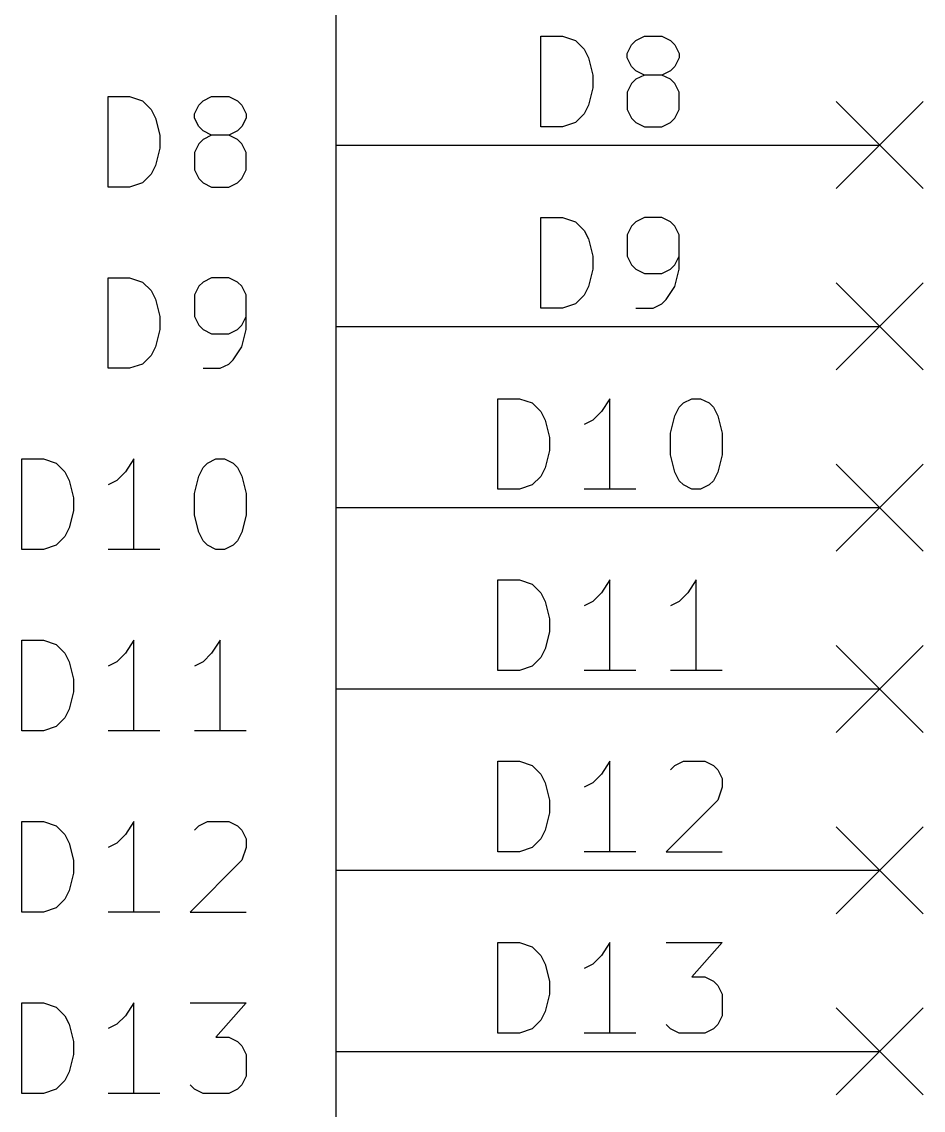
# Model space of a CAD drawing. Extents: x 0.4 to 11.3, y -7.9 to -0.4.
# Drawn here: x 6.127 to 6.624, y -2.732 to -2.132 of the extents above; entities that cross this region are included whole.
import ezdxf

# ---------------------------------------------------------------- set-up
doc = ezdxf.new("R2010")
doc.units = 0
doc.header["$MEASUREMENT"] = 0
for name, color, linetype in [('BLUE2', 5, 'CONTINUOUS'), ('CYAN2', 4, 'CONTINUOUS'), ('LYELLOW', 51, 'CONTINUOUS'), ('RED2', 1, 'CONTINUOUS'), ('RED3', 11, 'CONTINUOUS')]:
    doc.layers.add(name, color=color, linetype=linetype)

msp = doc.modelspace()

# ---------------------------------------------------------------- linework, layer by layer
at = {"layer": 'BLUE2', "linetype": 'CONTINUOUS'}
for p, q in [((6.576, -2.176), (6.624, -2.224)), ((6.624, -2.176), (6.576, -2.224)), ((6.576, -2.276), (6.624, -2.324)), ((6.624, -2.276), (6.576, -2.324)), ((6.576, -2.376), (6.624, -2.424)), ((6.624, -2.376), (6.576, -2.424)), ((6.576, -2.476), (6.624, -2.524)), ((6.624, -2.476), (6.576, -2.524)), ((6.576, -2.576), (6.624, -2.624)), ((6.624, -2.576), (6.576, -2.624)), ((6.576, -2.676), (6.624, -2.724)), ((6.624, -2.676), (6.576, -2.724))]:
    msp.add_line(p, q, dxfattribs=at)
at = {"layer": 'CYAN2', "linetype": 'CONTINUOUS'}
for p, q in [((6.17428, -2.22313), (6.17428, -2.17313)), ((6.17428, -2.17313), (6.18619, -2.17313)), ((6.17428, -2.22313), (6.17428, -2.17313)), ((6.17428, -2.17313), (6.18619, -2.17313)), ((6.18619, -2.17313), (6.19333, -2.17551)), ((6.18619, -2.17313), (6.19333, -2.17551)), ((6.22667, -2.17551), (6.23143, -2.17313)), ((6.22667, -2.17551), (6.23143, -2.17313)), ((6.23143, -2.17313), (6.24095, -2.17313)), ((6.23143, -2.17313), (6.24095, -2.17313)), ((6.24095, -2.17313), (6.24571, -2.17551)), ((6.24095, -2.17313), (6.24571, -2.17551)), ((6.19333, -2.17551), (6.19809, -2.18028)), ((6.19333, -2.17551), (6.19809, -2.18028)), ((6.22191, -2.18265), (6.22428, -2.17789)), ((6.22191, -2.18265), (6.22428, -2.17789)), ((6.22428, -2.17789), (6.22667, -2.17551)), ((6.22428, -2.17789), (6.22667, -2.17551)), ((6.24571, -2.17551), (6.24809, -2.17789)), ((6.24571, -2.17551), (6.24809, -2.17789)), ((6.24809, -2.17789), (6.25048, -2.18265)), ((6.24809, -2.17789), (6.25048, -2.18265)), ((6.19809, -2.18028), (6.20048, -2.18504)), ((6.19809, -2.18028), (6.20048, -2.18504)), ((6.20048, -2.18504), (6.20285, -2.19456)), ((6.20048, -2.18504), (6.20285, -2.19456)), ((6.22191, -2.18504), (6.22191, -2.18265)), ((6.22191, -2.18504), (6.22191, -2.18265)), ((6.22428, -2.1898), (6.22191, -2.18504)), ((6.22428, -2.1898), (6.22191, -2.18504)), ((6.25048, -2.18504), (6.24809, -2.1898)), ((6.25048, -2.18504), (6.24809, -2.1898)), ((6.25048, -2.18265), (6.25048, -2.18504)), ((6.25048, -2.18265), (6.25048, -2.18504)), ((6.22667, -2.19218), (6.22428, -2.1898)), ((6.22667, -2.19218), (6.22428, -2.1898)), ((6.24809, -2.1898), (6.24571, -2.19218)), ((6.24809, -2.1898), (6.24571, -2.19218)), ((6.20285, -2.19456), (6.20285, -2.2017)), ((6.20285, -2.19456), (6.20285, -2.2017)), ((6.22667, -2.19694), (6.22428, -2.19932)), ((6.22667, -2.19694), (6.22428, -2.19932)), ((6.23143, -2.19456), (6.22667, -2.19218)), ((6.23143, -2.19456), (6.22667, -2.19218)), ((6.23143, -2.19456), (6.22667, -2.19694)), ((6.23143, -2.19456), (6.22667, -2.19694)), ((6.24095, -2.19456), (6.23143, -2.19456)), ((6.24095, -2.19456), (6.23143, -2.19456)), ((6.24571, -2.19218), (6.24095, -2.19456)), ((6.24571, -2.19218), (6.24095, -2.19456)), ((6.24571, -2.19694), (6.24095, -2.19456)), ((6.24571, -2.19694), (6.24095, -2.19456)), ((6.24809, -2.19932), (6.24571, -2.19694)), ((6.24809, -2.19932), (6.24571, -2.19694)), ((6.20285, -2.2017), (6.20048, -2.21122)), ((6.20285, -2.2017), (6.20048, -2.21122)), ((6.22428, -2.19932), (6.22191, -2.20408)), ((6.22428, -2.19932), (6.22191, -2.20408)), ((6.25048, -2.20408), (6.24809, -2.19932)), ((6.25048, -2.20408), (6.24809, -2.19932)), ((6.22191, -2.20408), (6.22191, -2.21361)), ((6.22191, -2.20408), (6.22191, -2.21361)), ((6.25048, -2.21361), (6.25048, -2.20408)), ((6.25048, -2.21361), (6.25048, -2.20408)), ((6.20048, -2.21122), (6.19809, -2.21599)), ((6.20048, -2.21122), (6.19809, -2.21599)), ((6.22191, -2.21361), (6.22428, -2.21837)), ((6.22191, -2.21361), (6.22428, -2.21837)), ((6.24809, -2.21837), (6.25048, -2.21361)), ((6.24809, -2.21837), (6.25048, -2.21361)), ((6.19333, -2.22075), (6.18619, -2.22313)), ((6.19333, -2.22075), (6.18619, -2.22313)), ((6.19809, -2.21599), (6.19333, -2.22075)), ((6.19809, -2.21599), (6.19333, -2.22075)), ((6.22428, -2.21837), (6.22667, -2.22075)), ((6.22428, -2.21837), (6.22667, -2.22075)), ((6.22667, -2.22075), (6.23143, -2.22313)), ((6.22667, -2.22075), (6.23143, -2.22313)), ((6.24095, -2.22313), (6.24571, -2.22075)), ((6.24095, -2.22313), (6.24571, -2.22075)), ((6.24571, -2.22075), (6.24809, -2.21837)), ((6.24571, -2.22075), (6.24809, -2.21837)), ((6.18619, -2.22313), (6.17428, -2.22313)), ((6.18619, -2.22313), (6.17428, -2.22313)), ((6.23143, -2.22313), (6.24095, -2.22313)), ((6.23143, -2.22313), (6.24095, -2.22313)), ((6.17428, -2.32313), (6.17428, -2.27313)), ((6.17428, -2.27313), (6.18619, -2.27313)), ((6.17428, -2.32313), (6.17428, -2.27313)), ((6.17428, -2.27313), (6.18619, -2.27313)), ((6.18619, -2.27313), (6.19333, -2.27551)), ((6.18619, -2.27313), (6.19333, -2.27551)), ((6.19333, -2.27551), (6.19809, -2.28028)), ((6.19333, -2.27551), (6.19809, -2.28028)), ((6.22667, -2.27551), (6.22428, -2.27789)), ((6.22667, -2.27551), (6.22428, -2.27789)), ((6.23143, -2.27313), (6.22667, -2.27551)), ((6.23143, -2.27313), (6.22667, -2.27551)), ((6.24095, -2.27313), (6.23143, -2.27313)), ((6.24095, -2.27313), (6.23143, -2.27313)), ((6.24571, -2.27551), (6.24095, -2.27313)), ((6.24571, -2.27551), (6.24095, -2.27313)), ((6.24809, -2.27789), (6.24571, -2.27551)), ((6.24809, -2.27789), (6.24571, -2.27551)), ((6.19809, -2.28028), (6.20048, -2.28504)), ((6.19809, -2.28028), (6.20048, -2.28504)), ((6.22428, -2.27789), (6.22191, -2.28265)), ((6.22428, -2.27789), (6.22191, -2.28265)), ((6.25048, -2.28265), (6.24809, -2.27789)), ((6.25048, -2.28265), (6.24809, -2.27789)), ((6.20048, -2.28504), (6.20285, -2.29456)), ((6.20048, -2.28504), (6.20285, -2.29456)), ((6.22191, -2.28265), (6.22191, -2.29456)), ((6.22191, -2.28265), (6.22191, -2.29456)), ((6.25048, -2.3017), (6.25048, -2.28265)), ((6.25048, -2.3017), (6.25048, -2.28265)), ((6.20285, -2.29456), (6.20285, -2.3017)), ((6.20285, -2.29456), (6.20285, -2.3017)), ((6.22191, -2.29456), (6.22428, -2.29932)), ((6.22191, -2.29456), (6.22428, -2.29932)), ((6.22428, -2.29932), (6.22667, -2.3017)), ((6.22428, -2.29932), (6.22667, -2.3017)), ((6.24571, -2.3017), (6.24809, -2.29932)), ((6.24571, -2.3017), (6.24809, -2.29932)), ((6.24809, -2.29932), (6.25048, -2.29456)), ((6.24809, -2.29932), (6.25048, -2.29456)), ((6.20285, -2.3017), (6.20048, -2.31122)), ((6.20285, -2.3017), (6.20048, -2.31122)), ((6.22667, -2.3017), (6.23143, -2.30408)), ((6.22667, -2.3017), (6.23143, -2.30408)), ((6.23143, -2.30408), (6.24095, -2.30408)), ((6.23143, -2.30408), (6.24095, -2.30408)), ((6.24095, -2.30408), (6.24571, -2.3017)), ((6.24095, -2.30408), (6.24571, -2.3017)), ((6.24809, -2.31122), (6.25048, -2.3017)), ((6.24809, -2.31122), (6.25048, -2.3017)), ((6.20048, -2.31122), (6.19809, -2.31599)), ((6.20048, -2.31122), (6.19809, -2.31599)), ((6.24333, -2.31837), (6.24809, -2.31122)), ((6.24333, -2.31837), (6.24809, -2.31122)), ((6.19809, -2.31599), (6.19333, -2.32075)), ((6.19809, -2.31599), (6.19333, -2.32075)), ((6.18619, -2.32313), (6.17428, -2.32313)), ((6.18619, -2.32313), (6.17428, -2.32313)), ((6.19333, -2.32075), (6.18619, -2.32313)), ((6.19333, -2.32075), (6.18619, -2.32313)), ((6.22667, -2.32313), (6.23619, -2.32313)), ((6.22667, -2.32313), (6.23619, -2.32313)), ((6.23619, -2.32313), (6.24095, -2.32075)), ((6.23619, -2.32313), (6.24095, -2.32075)), ((6.24095, -2.32075), (6.24333, -2.31837)), ((6.24095, -2.32075), (6.24333, -2.31837)), ((6.12667, -2.42313), (6.12667, -2.37313)), ((6.12667, -2.37313), (6.13857, -2.37313)), ((6.12667, -2.42313), (6.12667, -2.37313)), ((6.12667, -2.37313), (6.13857, -2.37313)), ((6.13857, -2.37313), (6.14571, -2.37551)), ((6.13857, -2.37313), (6.14571, -2.37551)), ((6.14571, -2.37551), (6.15048, -2.38028)), ((6.14571, -2.37551), (6.15048, -2.38028)), ((6.18857, -2.37313), (6.18381, -2.38028)), ((6.18857, -2.37313), (6.18381, -2.38028)), ((6.18857, -2.42313), (6.18857, -2.37313)), ((6.18857, -2.42313), (6.18857, -2.37313)), ((6.22428, -2.38265), (6.22667, -2.37789)), ((6.22428, -2.38265), (6.22667, -2.37789)), ((6.22667, -2.37789), (6.22905, -2.37551)), ((6.22667, -2.37789), (6.22905, -2.37551)), ((6.22905, -2.37551), (6.23381, -2.37313)), ((6.22905, -2.37551), (6.23381, -2.37313)), ((6.23381, -2.37313), (6.23857, -2.37313)), ((6.23381, -2.37313), (6.23857, -2.37313)), ((6.23857, -2.37313), (6.24333, -2.37551)), ((6.23857, -2.37313), (6.24333, -2.37551)), ((6.24333, -2.37551), (6.24571, -2.37789)), ((6.24333, -2.37551), (6.24571, -2.37789)), ((6.24571, -2.37789), (6.24809, -2.38265)), ((6.24571, -2.37789), (6.24809, -2.38265)), ((6.15048, -2.38028), (6.15286, -2.38504)), ((6.15048, -2.38028), (6.15286, -2.38504)), ((6.18381, -2.38028), (6.17905, -2.38504)), ((6.18381, -2.38028), (6.17905, -2.38504)), ((6.22191, -2.39218), (6.22428, -2.38265)), ((6.22191, -2.39218), (6.22428, -2.38265)), ((6.24809, -2.38265), (6.25048, -2.39218)), ((6.24809, -2.38265), (6.25048, -2.39218)), ((6.15286, -2.38504), (6.15524, -2.39456)), ((6.15286, -2.38504), (6.15524, -2.39456)), ((6.17905, -2.38504), (6.17429, -2.38742)), ((6.17905, -2.38504), (6.17429, -2.38742)), ((6.15524, -2.39456), (6.15524, -2.4017)), ((6.15524, -2.39456), (6.15524, -2.4017)), ((6.22191, -2.40408), (6.22191, -2.39218)), ((6.22191, -2.40408), (6.22191, -2.39218)), ((6.25048, -2.39218), (6.25048, -2.40408)), ((6.25048, -2.39218), (6.25048, -2.40408)), ((6.15524, -2.4017), (6.15286, -2.41122)), ((6.15524, -2.4017), (6.15286, -2.41122)), ((6.22428, -2.41361), (6.22191, -2.40408)), ((6.22428, -2.41361), (6.22191, -2.40408)), ((6.25048, -2.40408), (6.24809, -2.41361)), ((6.25048, -2.40408), (6.24809, -2.41361)), ((6.15286, -2.41122), (6.15048, -2.41599)), ((6.15286, -2.41122), (6.15048, -2.41599)), ((6.22667, -2.41837), (6.22428, -2.41361)), ((6.22667, -2.41837), (6.22428, -2.41361)), ((6.24809, -2.41361), (6.24571, -2.41837)), ((6.24809, -2.41361), (6.24571, -2.41837)), ((6.15048, -2.41599), (6.14571, -2.42075)), ((6.15048, -2.41599), (6.14571, -2.42075)), ((6.22905, -2.42075), (6.22667, -2.41837)), ((6.22905, -2.42075), (6.22667, -2.41837)), ((6.24571, -2.41837), (6.24333, -2.42075)), ((6.24571, -2.41837), (6.24333, -2.42075)), ((6.13857, -2.42313), (6.12667, -2.42313)), ((6.13857, -2.42313), (6.12667, -2.42313)), ((6.14571, -2.42075), (6.13857, -2.42313)), ((6.14571, -2.42075), (6.13857, -2.42313)), ((6.20286, -2.42313), (6.17429, -2.42313)), ((6.20286, -2.42313), (6.17429, -2.42313)), ((6.23381, -2.42313), (6.22905, -2.42075)), ((6.23381, -2.42313), (6.22905, -2.42075)), ((6.23857, -2.42313), (6.23381, -2.42313)), ((6.23857, -2.42313), (6.23381, -2.42313)), ((6.24333, -2.42075), (6.23857, -2.42313)), ((6.24333, -2.42075), (6.23857, -2.42313)), ((6.12667, -2.52313), (6.12667, -2.47313)), ((6.12667, -2.47313), (6.13857, -2.47313)), ((6.12667, -2.52313), (6.12667, -2.47313)), ((6.12667, -2.47313), (6.13857, -2.47313)), ((6.13857, -2.47313), (6.14571, -2.47551)), ((6.13857, -2.47313), (6.14571, -2.47551)), ((6.18857, -2.47313), (6.18381, -2.48028)), ((6.18857, -2.47313), (6.18381, -2.48028)), ((6.18857, -2.52313), (6.18857, -2.47313)), ((6.18857, -2.52313), (6.18857, -2.47313)), ((6.23619, -2.47313), (6.23143, -2.48028)), ((6.23619, -2.47313), (6.23143, -2.48028)), ((6.23619, -2.52313), (6.23619, -2.47313)), ((6.23619, -2.52313), (6.23619, -2.47313)), ((6.14571, -2.47551), (6.15048, -2.48028)), ((6.14571, -2.47551), (6.15048, -2.48028)), ((6.15048, -2.48028), (6.15286, -2.48504)), ((6.15048, -2.48028), (6.15286, -2.48504)), ((6.15286, -2.48504), (6.15524, -2.49456)), ((6.15286, -2.48504), (6.15524, -2.49456)), ((6.17905, -2.48504), (6.17429, -2.48742)), ((6.17905, -2.48504), (6.17429, -2.48742)), ((6.18381, -2.48028), (6.17905, -2.48504)), ((6.18381, -2.48028), (6.17905, -2.48504)), ((6.22667, -2.48504), (6.22191, -2.48742)), ((6.22667, -2.48504), (6.22191, -2.48742)), ((6.23143, -2.48028), (6.22667, -2.48504)), ((6.23143, -2.48028), (6.22667, -2.48504)), ((6.15524, -2.49456), (6.15524, -2.5017)), ((6.15524, -2.49456), (6.15524, -2.5017)), ((6.15524, -2.5017), (6.15286, -2.51122)), ((6.15524, -2.5017), (6.15286, -2.51122)), ((6.15048, -2.51599), (6.14571, -2.52075)), ((6.15048, -2.51599), (6.14571, -2.52075)), ((6.15286, -2.51122), (6.15048, -2.51599)), ((6.15286, -2.51122), (6.15048, -2.51599)), ((6.14571, -2.52075), (6.13857, -2.52313)), ((6.14571, -2.52075), (6.13857, -2.52313)), ((6.13857, -2.52313), (6.12667, -2.52313)), ((6.13857, -2.52313), (6.12667, -2.52313)), ((6.20286, -2.52313), (6.17429, -2.52313)), ((6.20286, -2.52313), (6.17429, -2.52313)), ((6.25048, -2.52313), (6.22191, -2.52313)), ((6.25048, -2.52313), (6.22191, -2.52313)), ((6.12667, -2.62313), (6.12667, -2.57313)), ((6.12667, -2.57313), (6.13857, -2.57313)), ((6.12667, -2.62313), (6.12667, -2.57313)), ((6.12667, -2.57313), (6.13857, -2.57313)), ((6.13857, -2.57313), (6.14571, -2.57551)), ((6.13857, -2.57313), (6.14571, -2.57551)), ((6.14571, -2.57551), (6.15048, -2.58028)), ((6.14571, -2.57551), (6.15048, -2.58028)), ((6.18857, -2.57313), (6.18381, -2.58028)), ((6.18857, -2.57313), (6.18381, -2.58028)), ((6.18857, -2.62313), (6.18857, -2.57313)), ((6.18857, -2.62313), (6.18857, -2.57313)), ((6.22191, -2.57789), (6.22428, -2.57551)), ((6.22191, -2.57789), (6.22428, -2.57551)), ((6.22428, -2.57551), (6.22905, -2.57313)), ((6.22428, -2.57551), (6.22905, -2.57313)), ((6.22905, -2.57313), (6.24095, -2.57313)), ((6.22905, -2.57313), (6.24095, -2.57313)), ((6.24095, -2.57313), (6.24571, -2.57551)), ((6.24095, -2.57313), (6.24571, -2.57551)), ((6.24571, -2.57551), (6.24809, -2.57789)), ((6.24571, -2.57551), (6.24809, -2.57789)), ((6.15048, -2.58028), (6.15286, -2.58504)), ((6.15048, -2.58028), (6.15286, -2.58504)), ((6.18381, -2.58028), (6.17905, -2.58504)), ((6.18381, -2.58028), (6.17905, -2.58504)), ((6.24809, -2.57789), (6.25048, -2.58265)), ((6.24809, -2.57789), (6.25048, -2.58265)), ((6.15286, -2.58504), (6.15524, -2.59456)), ((6.15286, -2.58504), (6.15524, -2.59456)), ((6.17905, -2.58504), (6.17429, -2.58742)), ((6.17905, -2.58504), (6.17429, -2.58742)), ((6.25048, -2.58742), (6.24809, -2.59456)), ((6.25048, -2.58742), (6.24809, -2.59456)), ((6.25048, -2.58265), (6.25048, -2.58742)), ((6.25048, -2.58265), (6.25048, -2.58742)), ((6.15524, -2.59456), (6.15524, -2.6017)), ((6.15524, -2.59456), (6.15524, -2.6017)), ((6.24809, -2.59456), (6.21952, -2.62313)), ((6.24809, -2.59456), (6.21952, -2.62313)), ((6.15524, -2.6017), (6.15286, -2.61122)), ((6.15524, -2.6017), (6.15286, -2.61122)), ((6.15286, -2.61122), (6.15048, -2.61599)), ((6.15286, -2.61122), (6.15048, -2.61599)), ((6.15048, -2.61599), (6.14571, -2.62075)), ((6.15048, -2.61599), (6.14571, -2.62075)), ((6.13857, -2.62313), (6.12667, -2.62313)), ((6.13857, -2.62313), (6.12667, -2.62313)), ((6.14571, -2.62075), (6.13857, -2.62313)), ((6.14571, -2.62075), (6.13857, -2.62313)), ((6.20286, -2.62313), (6.17429, -2.62313)), ((6.20286, -2.62313), (6.17429, -2.62313)), ((6.21952, -2.62313), (6.25048, -2.62313)), ((6.21952, -2.62313), (6.25048, -2.62313)), ((6.12667, -2.72313), (6.12667, -2.67313)), ((6.12667, -2.67313), (6.13857, -2.67313)), ((6.12667, -2.72313), (6.12667, -2.67313)), ((6.12667, -2.67313), (6.13857, -2.67313)), ((6.13857, -2.67313), (6.14571, -2.67551)), ((6.13857, -2.67313), (6.14571, -2.67551)), ((6.14571, -2.67551), (6.15048, -2.68028)), ((6.14571, -2.67551), (6.15048, -2.68028)), ((6.18857, -2.67313), (6.18381, -2.68028)), ((6.18857, -2.67313), (6.18381, -2.68028)), ((6.18857, -2.72313), (6.18857, -2.67313)), ((6.18857, -2.72313), (6.18857, -2.67313)), ((6.21952, -2.67313), (6.25048, -2.67313)), ((6.21952, -2.67313), (6.25048, -2.67313)), ((6.25048, -2.67313), (6.23381, -2.69218)), ((6.25048, -2.67313), (6.23381, -2.69218)), ((6.15048, -2.68028), (6.15286, -2.68504)), ((6.15048, -2.68028), (6.15286, -2.68504)), ((6.18381, -2.68028), (6.17905, -2.68504)), ((6.18381, -2.68028), (6.17905, -2.68504)), ((6.15286, -2.68504), (6.15524, -2.69456)), ((6.15286, -2.68504), (6.15524, -2.69456)), ((6.17905, -2.68504), (6.17429, -2.68742)), ((6.17905, -2.68504), (6.17429, -2.68742)), ((6.15524, -2.69456), (6.15524, -2.7017)), ((6.15524, -2.69456), (6.15524, -2.7017)), ((6.23381, -2.69218), (6.24095, -2.69218)), ((6.23381, -2.69218), (6.24095, -2.69218)), ((6.24095, -2.69218), (6.24571, -2.69456)), ((6.24095, -2.69218), (6.24571, -2.69456)), ((6.24571, -2.69456), (6.24809, -2.69694)), ((6.24571, -2.69456), (6.24809, -2.69694)), ((6.15524, -2.7017), (6.15286, -2.71122)), ((6.15524, -2.7017), (6.15286, -2.71122)), ((6.24809, -2.69694), (6.25048, -2.7017)), ((6.24809, -2.69694), (6.25048, -2.7017)), ((6.25048, -2.7017), (6.25048, -2.71361)), ((6.25048, -2.7017), (6.25048, -2.71361)), ((6.15286, -2.71122), (6.15048, -2.71599)), ((6.15286, -2.71122), (6.15048, -2.71599)), ((6.25048, -2.71361), (6.24809, -2.71837)), ((6.25048, -2.71361), (6.24809, -2.71837)), ((6.15048, -2.71599), (6.14571, -2.72075)), ((6.15048, -2.71599), (6.14571, -2.72075)), ((6.22191, -2.72075), (6.21952, -2.71837)), ((6.22191, -2.72075), (6.21952, -2.71837)), ((6.24809, -2.71837), (6.24571, -2.72075)), ((6.24809, -2.71837), (6.24571, -2.72075)), ((6.13857, -2.72313), (6.12667, -2.72313)), ((6.13857, -2.72313), (6.12667, -2.72313)), ((6.14571, -2.72075), (6.13857, -2.72313)), ((6.14571, -2.72075), (6.13857, -2.72313)), ((6.20286, -2.72313), (6.17429, -2.72313)), ((6.20286, -2.72313), (6.17429, -2.72313)), ((6.22667, -2.72313), (6.22191, -2.72075)), ((6.22667, -2.72313), (6.22191, -2.72075)), ((6.24095, -2.72313), (6.22667, -2.72313)), ((6.24095, -2.72313), (6.22667, -2.72313)), ((6.24571, -2.72075), (6.24095, -2.72313)), ((6.24571, -2.72075), (6.24095, -2.72313))]:
    msp.add_line(p, q, dxfattribs=at)
at = {"layer": 'LYELLOW', "linetype": 'CONTINUOUS'}
msp.add_line((6.3, -1.45), (6.3, -6.05), dxfattribs=at)
at = {"layer": 'RED2', "linetype": 'CONTINUOUS'}
for p, q in [((6.3, -1.45), (6.3, -6.05)), ((6.3, -2.2), (6.6, -2.2)), ((6.3, -2.2), (6.6, -2.2)), ((6.3, -2.3), (6.6, -2.3)), ((6.3, -2.3), (6.6, -2.3)), ((6.3, -2.4), (6.6, -2.4)), ((6.3, -2.4), (6.6, -2.4)), ((6.3, -2.5), (6.6, -2.5)), ((6.3, -2.5), (6.6, -2.5)), ((6.3, -2.6), (6.6, -2.6)), ((6.3, -2.6), (6.6, -2.6)), ((6.3, -2.7), (6.6, -2.7)), ((6.3, -2.7), (6.6, -2.7))]:
    msp.add_line(p, q, dxfattribs=at)
at = {"layer": 'RED3', "linetype": 'CONTINUOUS'}
for p, q in [((6.41309, -2.18988), (6.41309, -2.13988)), ((6.41309, -2.13988), (6.425, -2.13988)), ((6.41309, -2.18988), (6.41309, -2.13988)), ((6.41309, -2.13988), (6.425, -2.13988)), ((6.425, -2.13988), (6.43214, -2.14226)), ((6.425, -2.13988), (6.43214, -2.14226)), ((6.43214, -2.14226), (6.43691, -2.14702)), ((6.43214, -2.14226), (6.43691, -2.14702)), ((6.46309, -2.14464), (6.46548, -2.14226)), ((6.46309, -2.14464), (6.46548, -2.14226)), ((6.46548, -2.14226), (6.47024, -2.13988)), ((6.46548, -2.14226), (6.47024, -2.13988)), ((6.47024, -2.13988), (6.47976, -2.13988)), ((6.47024, -2.13988), (6.47976, -2.13988)), ((6.47976, -2.13988), (6.48452, -2.14226)), ((6.47976, -2.13988), (6.48452, -2.14226)), ((6.48452, -2.14226), (6.48691, -2.14464)), ((6.48452, -2.14226), (6.48691, -2.14464)), ((6.43691, -2.14702), (6.43929, -2.15178)), ((6.43691, -2.14702), (6.43929, -2.15178)), ((6.46072, -2.1494), (6.46309, -2.14464)), ((6.46072, -2.1494), (6.46309, -2.14464)), ((6.46072, -2.15178), (6.46072, -2.1494)), ((6.46072, -2.15178), (6.46072, -2.1494)), ((6.48691, -2.14464), (6.48929, -2.1494)), ((6.48691, -2.14464), (6.48929, -2.1494)), ((6.48929, -2.1494), (6.48929, -2.15178)), ((6.48929, -2.1494), (6.48929, -2.15178)), ((6.43929, -2.15178), (6.44167, -2.16131)), ((6.43929, -2.15178), (6.44167, -2.16131)), ((6.46309, -2.15655), (6.46072, -2.15178)), ((6.46309, -2.15655), (6.46072, -2.15178)), ((6.48929, -2.15178), (6.48691, -2.15655)), ((6.48929, -2.15178), (6.48691, -2.15655)), ((6.44167, -2.16131), (6.44167, -2.16845)), ((6.44167, -2.16131), (6.44167, -2.16845)), ((6.46548, -2.15893), (6.46309, -2.15655)), ((6.46548, -2.15893), (6.46309, -2.15655)), ((6.47024, -2.16131), (6.46548, -2.15893)), ((6.47024, -2.16131), (6.46548, -2.15893)), ((6.47024, -2.16131), (6.46548, -2.16369)), ((6.47024, -2.16131), (6.46548, -2.16369)), ((6.47976, -2.16131), (6.47024, -2.16131)), ((6.47976, -2.16131), (6.47024, -2.16131)), ((6.48452, -2.15893), (6.47976, -2.16131)), ((6.48452, -2.15893), (6.47976, -2.16131)), ((6.48452, -2.16369), (6.47976, -2.16131)), ((6.48452, -2.16369), (6.47976, -2.16131)), ((6.48691, -2.15655), (6.48452, -2.15893)), ((6.48691, -2.15655), (6.48452, -2.15893)), ((6.46309, -2.16607), (6.46072, -2.17083)), ((6.46309, -2.16607), (6.46072, -2.17083)), ((6.46548, -2.16369), (6.46309, -2.16607)), ((6.46548, -2.16369), (6.46309, -2.16607)), ((6.48691, -2.16607), (6.48452, -2.16369)), ((6.48691, -2.16607), (6.48452, -2.16369)), ((6.48929, -2.17083), (6.48691, -2.16607)), ((6.48929, -2.17083), (6.48691, -2.16607)), ((6.44167, -2.16845), (6.43929, -2.17797)), ((6.44167, -2.16845), (6.43929, -2.17797)), ((6.46072, -2.17083), (6.46072, -2.18035)), ((6.46072, -2.17083), (6.46072, -2.18035)), ((6.48929, -2.18035), (6.48929, -2.17083)), ((6.48929, -2.18035), (6.48929, -2.17083)), ((6.43929, -2.17797), (6.43691, -2.18274)), ((6.43929, -2.17797), (6.43691, -2.18274)), ((6.43691, -2.18274), (6.43214, -2.1875)), ((6.43691, -2.18274), (6.43214, -2.1875)), ((6.46072, -2.18035), (6.46309, -2.18512)), ((6.46072, -2.18035), (6.46309, -2.18512)), ((6.46309, -2.18512), (6.46548, -2.1875)), ((6.46309, -2.18512), (6.46548, -2.1875)), ((6.48452, -2.1875), (6.48691, -2.18512)), ((6.48452, -2.1875), (6.48691, -2.18512)), ((6.48691, -2.18512), (6.48929, -2.18035)), ((6.48691, -2.18512), (6.48929, -2.18035)), ((6.425, -2.18988), (6.41309, -2.18988)), ((6.425, -2.18988), (6.41309, -2.18988)), ((6.43214, -2.1875), (6.425, -2.18988)), ((6.43214, -2.1875), (6.425, -2.18988)), ((6.46548, -2.1875), (6.47024, -2.18988)), ((6.46548, -2.1875), (6.47024, -2.18988)), ((6.47024, -2.18988), (6.47976, -2.18988)), ((6.47024, -2.18988), (6.47976, -2.18988)), ((6.47976, -2.18988), (6.48452, -2.1875)), ((6.47976, -2.18988), (6.48452, -2.1875)), ((6.41309, -2.28988), (6.41309, -2.23988)), ((6.41309, -2.23988), (6.425, -2.23988)), ((6.41309, -2.28988), (6.41309, -2.23988)), ((6.41309, -2.23988), (6.425, -2.23988)), ((6.425, -2.23988), (6.43214, -2.24226)), ((6.425, -2.23988), (6.43214, -2.24226)), ((6.43214, -2.24226), (6.43691, -2.24702)), ((6.43214, -2.24226), (6.43691, -2.24702)), ((6.46309, -2.24464), (6.46072, -2.2494)), ((6.46309, -2.24464), (6.46072, -2.2494)), ((6.46548, -2.24226), (6.46309, -2.24464)), ((6.46548, -2.24226), (6.46309, -2.24464)), ((6.47024, -2.23988), (6.46548, -2.24226)), ((6.47024, -2.23988), (6.46548, -2.24226)), ((6.47976, -2.23988), (6.47024, -2.23988)), ((6.47976, -2.23988), (6.47024, -2.23988)), ((6.48452, -2.24226), (6.47976, -2.23988)), ((6.48452, -2.24226), (6.47976, -2.23988)), ((6.48691, -2.24464), (6.48452, -2.24226)), ((6.48691, -2.24464), (6.48452, -2.24226)), ((6.48929, -2.2494), (6.48691, -2.24464)), ((6.48929, -2.2494), (6.48691, -2.24464)), ((6.43691, -2.24702), (6.43929, -2.25178)), ((6.43691, -2.24702), (6.43929, -2.25178)), ((6.43929, -2.25178), (6.44167, -2.26131)), ((6.43929, -2.25178), (6.44167, -2.26131)), ((6.46072, -2.2494), (6.46072, -2.26131)), ((6.46072, -2.2494), (6.46072, -2.26131)), ((6.48929, -2.26845), (6.48929, -2.2494)), ((6.48929, -2.26845), (6.48929, -2.2494)), ((6.44167, -2.26131), (6.44167, -2.26845)), ((6.44167, -2.26131), (6.44167, -2.26845)), ((6.46072, -2.26131), (6.46309, -2.26607)), ((6.46072, -2.26131), (6.46309, -2.26607)), ((6.48691, -2.26607), (6.48929, -2.26131)), ((6.48691, -2.26607), (6.48929, -2.26131)), ((6.44167, -2.26845), (6.43929, -2.27797)), ((6.44167, -2.26845), (6.43929, -2.27797)), ((6.46309, -2.26607), (6.46548, -2.26845)), ((6.46309, -2.26607), (6.46548, -2.26845)), ((6.46548, -2.26845), (6.47024, -2.27083)), ((6.46548, -2.26845), (6.47024, -2.27083)), ((6.47976, -2.27083), (6.48452, -2.26845)), ((6.47976, -2.27083), (6.48452, -2.26845)), ((6.48452, -2.26845), (6.48691, -2.26607)), ((6.48452, -2.26845), (6.48691, -2.26607)), ((6.48691, -2.27797), (6.48929, -2.26845)), ((6.48691, -2.27797), (6.48929, -2.26845)), ((6.47024, -2.27083), (6.47976, -2.27083)), ((6.47024, -2.27083), (6.47976, -2.27083)), ((6.43929, -2.27797), (6.43691, -2.28274)), ((6.43929, -2.27797), (6.43691, -2.28274)), ((6.48214, -2.28512), (6.48691, -2.27797)), ((6.48214, -2.28512), (6.48691, -2.27797)), ((6.43214, -2.2875), (6.425, -2.28988)), ((6.43214, -2.2875), (6.425, -2.28988)), ((6.43691, -2.28274), (6.43214, -2.2875)), ((6.43691, -2.28274), (6.43214, -2.2875)), ((6.475, -2.28988), (6.47976, -2.2875)), ((6.475, -2.28988), (6.47976, -2.2875)), ((6.47976, -2.2875), (6.48214, -2.28512)), ((6.47976, -2.2875), (6.48214, -2.28512)), ((6.425, -2.28988), (6.41309, -2.28988)), ((6.425, -2.28988), (6.41309, -2.28988)), ((6.46548, -2.28988), (6.475, -2.28988)), ((6.46548, -2.28988), (6.475, -2.28988)), ((6.38928, -2.38988), (6.38928, -2.33988)), ((6.38928, -2.33988), (6.40119, -2.33988)), ((6.38928, -2.38988), (6.38928, -2.33988)), ((6.38928, -2.33988), (6.40119, -2.33988)), ((6.40119, -2.33988), (6.40833, -2.34226)), ((6.40119, -2.33988), (6.40833, -2.34226)), ((6.45119, -2.33988), (6.44643, -2.34702)), ((6.45119, -2.33988), (6.44643, -2.34702)), ((6.45119, -2.38988), (6.45119, -2.33988)), ((6.45119, -2.38988), (6.45119, -2.33988)), ((6.49167, -2.34226), (6.49643, -2.33988)), ((6.49167, -2.34226), (6.49643, -2.33988)), ((6.49643, -2.33988), (6.50119, -2.33988)), ((6.49643, -2.33988), (6.50119, -2.33988)), ((6.50119, -2.33988), (6.50595, -2.34226)), ((6.50119, -2.33988), (6.50595, -2.34226)), ((6.40833, -2.34226), (6.41309, -2.34702)), ((6.40833, -2.34226), (6.41309, -2.34702)), ((6.41309, -2.34702), (6.41548, -2.35178)), ((6.41309, -2.34702), (6.41548, -2.35178)), ((6.44643, -2.34702), (6.44167, -2.35178)), ((6.44643, -2.34702), (6.44167, -2.35178)), ((6.4869, -2.3494), (6.48928, -2.34464)), ((6.4869, -2.3494), (6.48928, -2.34464)), ((6.48928, -2.34464), (6.49167, -2.34226)), ((6.48928, -2.34464), (6.49167, -2.34226)), ((6.50595, -2.34226), (6.50833, -2.34464)), ((6.50595, -2.34226), (6.50833, -2.34464)), ((6.50833, -2.34464), (6.51071, -2.3494)), ((6.50833, -2.34464), (6.51071, -2.3494)), ((6.41548, -2.35178), (6.41785, -2.36131)), ((6.41548, -2.35178), (6.41785, -2.36131)), ((6.44167, -2.35178), (6.43691, -2.35417)), ((6.44167, -2.35178), (6.43691, -2.35417)), ((6.48452, -2.35893), (6.4869, -2.3494)), ((6.48452, -2.35893), (6.4869, -2.3494)), ((6.51071, -2.3494), (6.51309, -2.35893)), ((6.51071, -2.3494), (6.51309, -2.35893)), ((6.48452, -2.37083), (6.48452, -2.35893)), ((6.48452, -2.37083), (6.48452, -2.35893)), ((6.51309, -2.35893), (6.51309, -2.37083)), ((6.51309, -2.35893), (6.51309, -2.37083)), ((6.41785, -2.36131), (6.41785, -2.36845)), ((6.41785, -2.36131), (6.41785, -2.36845)), ((6.41785, -2.36845), (6.41548, -2.37797)), ((6.41785, -2.36845), (6.41548, -2.37797)), ((6.4869, -2.38035), (6.48452, -2.37083)), ((6.4869, -2.38035), (6.48452, -2.37083)), ((6.51309, -2.37083), (6.51071, -2.38035)), ((6.51309, -2.37083), (6.51071, -2.38035)), ((6.41548, -2.37797), (6.41309, -2.38274)), ((6.41548, -2.37797), (6.41309, -2.38274)), ((6.41309, -2.38274), (6.40833, -2.3875)), ((6.41309, -2.38274), (6.40833, -2.3875)), ((6.48928, -2.38512), (6.4869, -2.38035)), ((6.48928, -2.38512), (6.4869, -2.38035)), ((6.51071, -2.38035), (6.50833, -2.38512)), ((6.51071, -2.38035), (6.50833, -2.38512)), ((6.40119, -2.38988), (6.38928, -2.38988)), ((6.40119, -2.38988), (6.38928, -2.38988)), ((6.40833, -2.3875), (6.40119, -2.38988)), ((6.40833, -2.3875), (6.40119, -2.38988)), ((6.46548, -2.38988), (6.43691, -2.38988)), ((6.46548, -2.38988), (6.43691, -2.38988)), ((6.49167, -2.3875), (6.48928, -2.38512)), ((6.49167, -2.3875), (6.48928, -2.38512)), ((6.49643, -2.38988), (6.49167, -2.3875)), ((6.49643, -2.38988), (6.49167, -2.3875)), ((6.50119, -2.38988), (6.49643, -2.38988)), ((6.50119, -2.38988), (6.49643, -2.38988)), ((6.50595, -2.3875), (6.50119, -2.38988)), ((6.50595, -2.3875), (6.50119, -2.38988)), ((6.50833, -2.38512), (6.50595, -2.3875)), ((6.50833, -2.38512), (6.50595, -2.3875)), ((6.38928, -2.48988), (6.38928, -2.43988)), ((6.38928, -2.43988), (6.40119, -2.43988)), ((6.38928, -2.48988), (6.38928, -2.43988)), ((6.38928, -2.43988), (6.40119, -2.43988)), ((6.40119, -2.43988), (6.40833, -2.44226)), ((6.40119, -2.43988), (6.40833, -2.44226)), ((6.40833, -2.44226), (6.41309, -2.44702)), ((6.40833, -2.44226), (6.41309, -2.44702)), ((6.45119, -2.43988), (6.44643, -2.44702)), ((6.45119, -2.43988), (6.44643, -2.44702)), ((6.45119, -2.48988), (6.45119, -2.43988)), ((6.45119, -2.48988), (6.45119, -2.43988)), ((6.49881, -2.43988), (6.49405, -2.44702)), ((6.49881, -2.43988), (6.49405, -2.44702)), ((6.49881, -2.48988), (6.49881, -2.43988)), ((6.49881, -2.48988), (6.49881, -2.43988)), ((6.41309, -2.44702), (6.41548, -2.45178)), ((6.41309, -2.44702), (6.41548, -2.45178)), ((6.44643, -2.44702), (6.44167, -2.45178)), ((6.44643, -2.44702), (6.44167, -2.45178)), ((6.49405, -2.44702), (6.48928, -2.45178)), ((6.49405, -2.44702), (6.48928, -2.45178)), ((6.41548, -2.45178), (6.41785, -2.46131)), ((6.41548, -2.45178), (6.41785, -2.46131)), ((6.44167, -2.45178), (6.43691, -2.45417)), ((6.44167, -2.45178), (6.43691, -2.45417)), ((6.48928, -2.45178), (6.48452, -2.45417)), ((6.48928, -2.45178), (6.48452, -2.45417)), ((6.41785, -2.46131), (6.41785, -2.46845)), ((6.41785, -2.46131), (6.41785, -2.46845)), ((6.41785, -2.46845), (6.41548, -2.47797)), ((6.41785, -2.46845), (6.41548, -2.47797)), ((6.41548, -2.47797), (6.41309, -2.48274)), ((6.41548, -2.47797), (6.41309, -2.48274)), ((6.41309, -2.48274), (6.40833, -2.4875)), ((6.41309, -2.48274), (6.40833, -2.4875)), ((6.40119, -2.48988), (6.38928, -2.48988)), ((6.40119, -2.48988), (6.38928, -2.48988)), ((6.40833, -2.4875), (6.40119, -2.48988)), ((6.40833, -2.4875), (6.40119, -2.48988)), ((6.46548, -2.48988), (6.43691, -2.48988)), ((6.46548, -2.48988), (6.43691, -2.48988)), ((6.51309, -2.48988), (6.48452, -2.48988)), ((6.51309, -2.48988), (6.48452, -2.48988)), ((6.38928, -2.58988), (6.38928, -2.53988)), ((6.38928, -2.53988), (6.40119, -2.53988)), ((6.38928, -2.58988), (6.38928, -2.53988)), ((6.38928, -2.53988), (6.40119, -2.53988)), ((6.40119, -2.53988), (6.40833, -2.54226)), ((6.40119, -2.53988), (6.40833, -2.54226)), ((6.45119, -2.53988), (6.44643, -2.54702)), ((6.45119, -2.53988), (6.44643, -2.54702)), ((6.45119, -2.58988), (6.45119, -2.53988)), ((6.45119, -2.58988), (6.45119, -2.53988)), ((6.4869, -2.54226), (6.49167, -2.53988)), ((6.4869, -2.54226), (6.49167, -2.53988)), ((6.49167, -2.53988), (6.50357, -2.53988)), ((6.49167, -2.53988), (6.50357, -2.53988)), ((6.50357, -2.53988), (6.50833, -2.54226)), ((6.50357, -2.53988), (6.50833, -2.54226)), ((6.40833, -2.54226), (6.41309, -2.54702)), ((6.40833, -2.54226), (6.41309, -2.54702)), ((6.48452, -2.54464), (6.4869, -2.54226)), ((6.48452, -2.54464), (6.4869, -2.54226)), ((6.50833, -2.54226), (6.51071, -2.54464)), ((6.50833, -2.54226), (6.51071, -2.54464)), ((6.51071, -2.54464), (6.51309, -2.5494)), ((6.51071, -2.54464), (6.51309, -2.5494)), ((6.41309, -2.54702), (6.41548, -2.55178)), ((6.41309, -2.54702), (6.41548, -2.55178)), ((6.41548, -2.55178), (6.41785, -2.56131)), ((6.41548, -2.55178), (6.41785, -2.56131)), ((6.44167, -2.55178), (6.43691, -2.55417)), ((6.44167, -2.55178), (6.43691, -2.55417)), ((6.44643, -2.54702), (6.44167, -2.55178)), ((6.44643, -2.54702), (6.44167, -2.55178)), ((6.51309, -2.5494), (6.51309, -2.55417)), ((6.51309, -2.5494), (6.51309, -2.55417)), ((6.51309, -2.55417), (6.51071, -2.56131)), ((6.51309, -2.55417), (6.51071, -2.56131)), ((6.41785, -2.56131), (6.41785, -2.56845)), ((6.41785, -2.56131), (6.41785, -2.56845)), ((6.51071, -2.56131), (6.48214, -2.58988)), ((6.51071, -2.56131), (6.48214, -2.58988)), ((6.41785, -2.56845), (6.41548, -2.57797)), ((6.41785, -2.56845), (6.41548, -2.57797)), ((6.41548, -2.57797), (6.41309, -2.58274)), ((6.41548, -2.57797), (6.41309, -2.58274)), ((6.40833, -2.5875), (6.40119, -2.58988)), ((6.40833, -2.5875), (6.40119, -2.58988)), ((6.41309, -2.58274), (6.40833, -2.5875)), ((6.41309, -2.58274), (6.40833, -2.5875)), ((6.40119, -2.58988), (6.38928, -2.58988)), ((6.40119, -2.58988), (6.38928, -2.58988)), ((6.46548, -2.58988), (6.43691, -2.58988)), ((6.46548, -2.58988), (6.43691, -2.58988)), ((6.48214, -2.58988), (6.51309, -2.58988)), ((6.48214, -2.58988), (6.51309, -2.58988)), ((6.38928, -2.68988), (6.38928, -2.63988)), ((6.38928, -2.63988), (6.40119, -2.63988)), ((6.38928, -2.68988), (6.38928, -2.63988)), ((6.38928, -2.63988), (6.40119, -2.63988)), ((6.40119, -2.63988), (6.40833, -2.64226)), ((6.40119, -2.63988), (6.40833, -2.64226)), ((6.45119, -2.63988), (6.44643, -2.64702)), ((6.45119, -2.63988), (6.44643, -2.64702)), ((6.45119, -2.68988), (6.45119, -2.63988)), ((6.45119, -2.68988), (6.45119, -2.63988)), ((6.48214, -2.63988), (6.51309, -2.63988)), ((6.48214, -2.63988), (6.51309, -2.63988)), ((6.51309, -2.63988), (6.49643, -2.65893)), ((6.51309, -2.63988), (6.49643, -2.65893)), ((6.40833, -2.64226), (6.41309, -2.64702)), ((6.40833, -2.64226), (6.41309, -2.64702)), ((6.41309, -2.64702), (6.41548, -2.65178)), ((6.41309, -2.64702), (6.41548, -2.65178)), ((6.44643, -2.64702), (6.44167, -2.65178)), ((6.44643, -2.64702), (6.44167, -2.65178)), ((6.41548, -2.65178), (6.41785, -2.66131)), ((6.41548, -2.65178), (6.41785, -2.66131)), ((6.44167, -2.65178), (6.43691, -2.65417)), ((6.44167, -2.65178), (6.43691, -2.65417)), ((6.49643, -2.65893), (6.50357, -2.65893)), ((6.49643, -2.65893), (6.50357, -2.65893)), ((6.50357, -2.65893), (6.50833, -2.66131)), ((6.50357, -2.65893), (6.50833, -2.66131)), ((6.41785, -2.66131), (6.41785, -2.66845)), ((6.41785, -2.66131), (6.41785, -2.66845)), ((6.50833, -2.66131), (6.51071, -2.66369)), ((6.50833, -2.66131), (6.51071, -2.66369)), ((6.51071, -2.66369), (6.51309, -2.66845)), ((6.51071, -2.66369), (6.51309, -2.66845)), ((6.41785, -2.66845), (6.41548, -2.67797)), ((6.41785, -2.66845), (6.41548, -2.67797)), ((6.51309, -2.66845), (6.51309, -2.68035)), ((6.51309, -2.66845), (6.51309, -2.68035)), ((6.41548, -2.67797), (6.41309, -2.68274)), ((6.41548, -2.67797), (6.41309, -2.68274)), ((6.41309, -2.68274), (6.40833, -2.6875)), ((6.41309, -2.68274), (6.40833, -2.6875)), ((6.51309, -2.68035), (6.51071, -2.68512)), ((6.51309, -2.68035), (6.51071, -2.68512)), ((6.40119, -2.68988), (6.38928, -2.68988)), ((6.40119, -2.68988), (6.38928, -2.68988)), ((6.40833, -2.6875), (6.40119, -2.68988)), ((6.40833, -2.6875), (6.40119, -2.68988)), ((6.46548, -2.68988), (6.43691, -2.68988)), ((6.46548, -2.68988), (6.43691, -2.68988)), ((6.48452, -2.6875), (6.48214, -2.68512)), ((6.48452, -2.6875), (6.48214, -2.68512)), ((6.48928, -2.68988), (6.48452, -2.6875)), ((6.48928, -2.68988), (6.48452, -2.6875)), ((6.50357, -2.68988), (6.48928, -2.68988)), ((6.50357, -2.68988), (6.48928, -2.68988)), ((6.50833, -2.6875), (6.50357, -2.68988)), ((6.50833, -2.6875), (6.50357, -2.68988)), ((6.51071, -2.68512), (6.50833, -2.6875)), ((6.51071, -2.68512), (6.50833, -2.6875))]:
    msp.add_line(p, q, dxfattribs=at)

doc.saveas('drawing.dxf')
